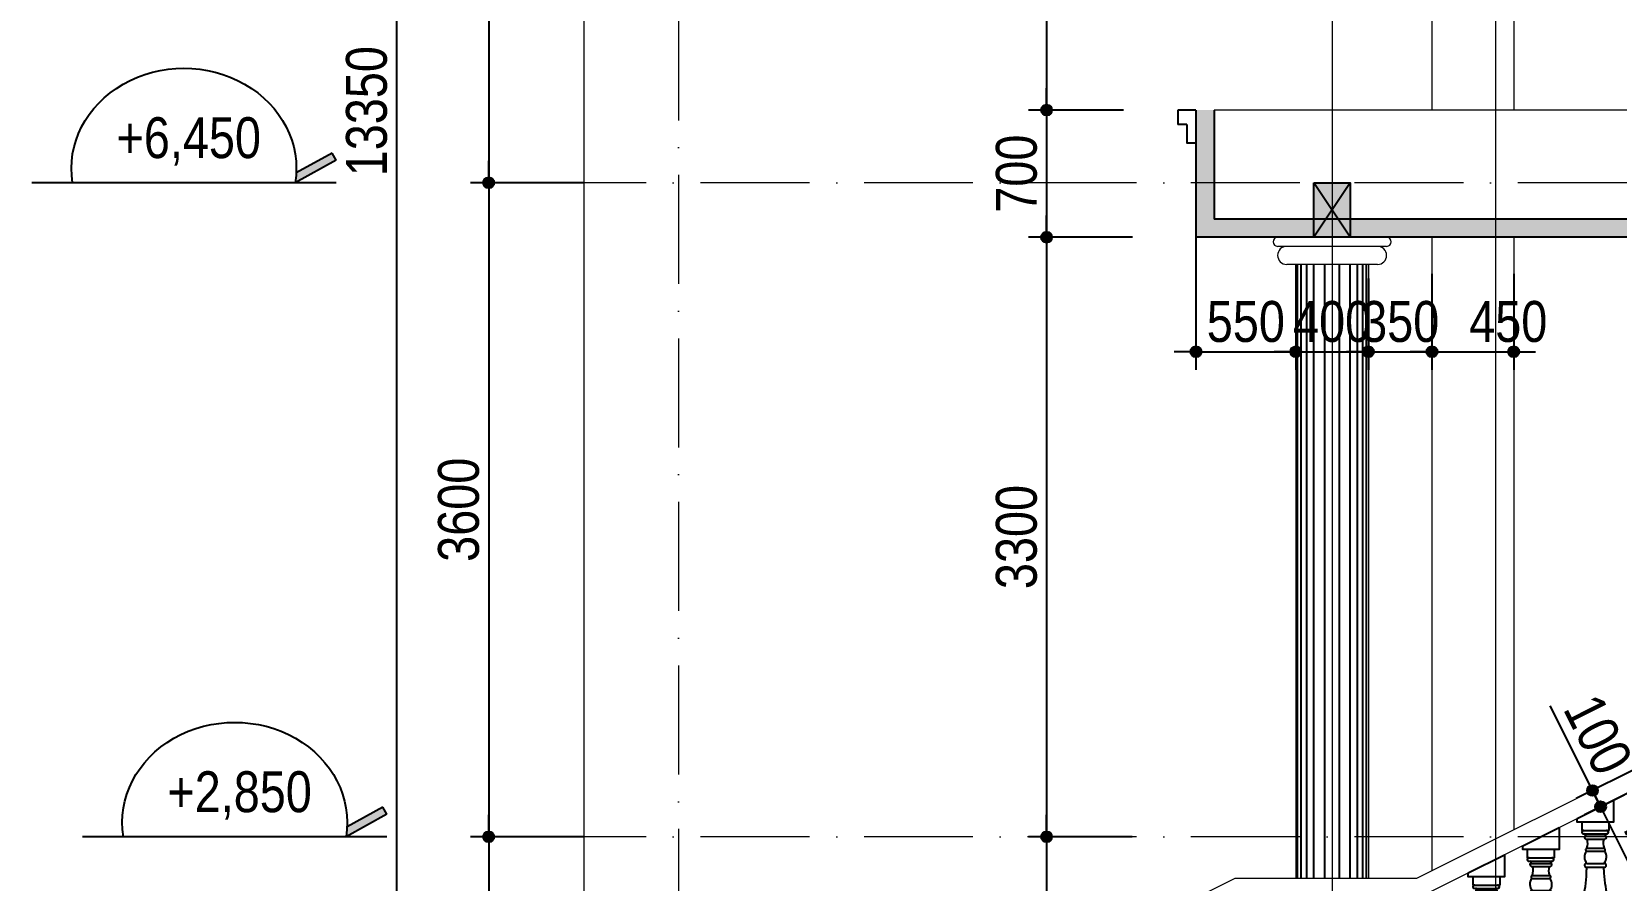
# Model space of a CAD drawing. Extents: x -79995 to 347433, y -157641 to 104789.
# Drawn here: x 65668 to 74394, y -91920 to -87249 of the extents above; entities that cross this region are included whole.
import ezdxf
from ezdxf.enums import TextEntityAlignment as Align

# ---------------------------------------------------------------- set-up
doc = ezdxf.new("R2010")
doc.units = 0
doc.linetypes.add('ACAD_ISO10W100', pattern=[18, 12, -3, 0, -3])
doc.layers.get('DEFPOINTS').update_dxf_attribs({"linetype": 'CONTINUOUS'})
for name, color, linetype in [('DIM', 1, 'CONTINUOUS'), ('HACTH', 8, 'CONTINUOUS'), ('HATCH', 8, 'CONTINUOUS'), ('TAGS', 60, 'CONTINUOUS'), ('TUONG', 131, 'CONTINUOUS')]:
    doc.layers.add(name, color=color, linetype=linetype)
doc.layers.add('NET-THAY', color=2, linetype='CONTINUOUS', lineweight=13)
doc.layers.add('TRUC', color=24, linetype='CONTINUOUS', lineweight=0)
doc.styles.add('HEL-CONDENSE', font='')
doc.styles.get("Standard").update_dxf_attribs({"font": '', "height": 25})
doc.styles.add('VNI-HELVE-CONDENSEN', font='')
doc.styles.get('HEL-CONDENSE').set_extended_font_data('VNI-Helve-Condense')
doc.styles.get('Standard').set_extended_font_data('VNI-Helve-Condense')
doc.styles.get('VNI-HELVE-CONDENSEN').set_extended_font_data('VNI-Helve-Condense')
doc.dimstyles.new('D100', dxfattribs={"dimtxt": 225, "dimasz": 1.2, "dimexe": 100, "dimexo": 0, "dimgap": 50, "dimtad": 1, "dimdec": 0, "dimzin": 13, "dimdsep": 46, "dimtxsty": 'HEL-CONDENSE', "dimblk": 'D50', "dimcen": 0, "dimclrd": 1, "dimclre": 1, "dimclrt": 7, "dimadec": 0, "dimazin": 0, "dimtfac": 1, "dimtdec": 0, "dimtmove": 0, "dimatfit": 3, "dimldrblk": 'D50', "dimfxl": 1, "dimtolj": 1, "dimtzin": 13, "dimarcsym": 0})
doc.dimstyles.get("Standard").update_dxf_attribs({"dimtxt": 0.18, "dimasz": 0.18, "dimexe": 0.18, "dimexo": 0.0625, "dimgap": 0.09, "dimtad": 0, "dimtih": 1, "dimtoh": 1, "dimdec": 4, "dimzin": 0, "dimdsep": 46, "dimtxsty": 'Standard', "dimcen": 0.09, "dimadec": 0, "dimazin": 0, "dimtfac": 1, "dimtdec": 4, "dimtofl": 0, "dimtmove": 0, "dimatfit": 3, "dimfxl": 1, "dimtolj": 1, "dimtzin": 0, "dimarcsym": 0})

# ---------------------------------------------------------------- blocks, each defined once
blk = doc.blocks.new('D50')
at = {"layer": 'DIM'}
blk.add_hatch(color=256, dxfattribs=at).paths.add_polyline_path([(25, 0, 1), (-25, 0, 1)])
blk.add_line((25, 0), (100, 0), dxfattribs=at)
blk.add_circle((0, 0), 25, dxfattribs=at)
blk = doc.blocks.new('*D1037')
at = {"layer": 'DEFPOINTS', "color": 0, "transparency": 16777216}
for p in [(68709, -84480.7), (68184.5, -88080.7), (68709, -88080.7)]:
    blk.add_point(p, dxfattribs=at)
at = {"layer": 'DIM', "color": 1, "lineweight": -2, "transparency": 16777216}
for p, q in [((68709, -84480.7), (68084.5, -84480.7)), ((68184.5, -84481.9), (68184.5, -88079.5)), ((68709, -88080.7), (68084.5, -88080.7))]:
    blk.add_line(p, q, dxfattribs=at)
at = {"layer": 'DIM', "color": 1, "lineweight": -2, "transparency": 16777216, "xscale": 1.199999999999999, "yscale": 1.199999999999999, "zscale": 1.199999999999999}
for p, rotation in [((68184.5, -84480.7), 90), ((68184.5, -88080.7), 270)]:
    blk.add_blockref('D50', p, dxfattribs=dict(at, rotation=rotation))
at = {"layer": 'DIM', "color": 7, "transparency": 16777216, "insert": (68019.6, -86280.7), "char_height": 225, "attachment_point": 5, "rotation": 90, "style": 'HEL-CONDENSE'}
blk.add_mtext('\\A1;3600', dxfattribs=at)
blk = doc.blocks.new('*D1038')
at = {"layer": 'DEFPOINTS', "color": 0, "transparency": 16777216}
for p in [(68709, -88080.7), (68184.5, -91680.7), (68709, -91680.7)]:
    blk.add_point(p, dxfattribs=at)
at = {"layer": 'DIM', "color": 1, "lineweight": -2, "transparency": 16777216}
for p, q in [((68709, -88080.7), (68084.5, -88080.7)), ((68184.5, -88081.9), (68184.5, -91679.5)), ((68709, -91680.7), (68084.5, -91680.7))]:
    blk.add_line(p, q, dxfattribs=at)
at = {"layer": 'DIM', "color": 1, "lineweight": -2, "transparency": 16777216, "xscale": 1.199999999999999, "yscale": 1.199999999999999, "zscale": 1.199999999999999}
for p, rotation in [((68184.5, -88080.7), 90), ((68184.5, -91680.7), 270)]:
    blk.add_blockref('D50', p, dxfattribs=dict(at, rotation=rotation))
at = {"layer": 'DIM', "color": 7, "transparency": 16777216, "insert": (68019.6, -89880.7), "char_height": 225, "attachment_point": 5, "rotation": 90, "style": 'HEL-CONDENSE'}
blk.add_mtext('\\A1;3600', dxfattribs=at)
blk = doc.blocks.new('*D1039')
at = {"layer": 'DEFPOINTS', "color": 0, "transparency": 16777216}
for p in [(68709, -91680.7), (68184.5, -94380.7), (68709, -94380.7)]:
    blk.add_point(p, dxfattribs=at)
at = {"layer": 'DIM', "color": 1, "lineweight": -2, "transparency": 16777216}
for p, q in [((68709, -91680.7), (68084.5, -91680.7)), ((68184.5, -91681.9), (68184.5, -94379.5)), ((68709, -94380.7), (68084.5, -94380.7))]:
    blk.add_line(p, q, dxfattribs=at)
at = {"layer": 'DIM', "color": 1, "lineweight": -2, "transparency": 16777216, "xscale": 1.199999999999999, "yscale": 1.199999999999999, "zscale": 1.199999999999999}
for p, rotation in [((68184.5, -91680.7), 90), ((68184.5, -94380.7), 270)]:
    blk.add_blockref('D50', p, dxfattribs=dict(at, rotation=rotation))
at = {"layer": 'DIM', "color": 7, "transparency": 16777216, "insert": (68019.6, -93030.7), "char_height": 225, "attachment_point": 5, "rotation": 90, "style": 'HEL-CONDENSE'}
blk.add_mtext('\\A1;2700', dxfattribs=at)
blk = doc.blocks.new('*D1041')
at = {"layer": 'DEFPOINTS', "color": 0, "transparency": 16777216}
for p in [(68084.5, -81180.7), (67677.6, -94530.7), (68084.5, -94530.7)]:
    blk.add_point(p, dxfattribs=at)
at = {"layer": 'DIM', "color": 1, "lineweight": -2, "transparency": 16777216}
for p, q in [((68084.5, -81180.7), (67577.6, -81180.7)), ((67677.6, -81181.9), (67677.6, -94529.5)), ((68084.5, -94530.7), (67577.6, -94530.7))]:
    blk.add_line(p, q, dxfattribs=at)
at = {"layer": 'DIM', "color": 1, "lineweight": -2, "transparency": 16777216, "xscale": 1.199999999999999, "yscale": 1.199999999999999, "zscale": 1.199999999999999}
for p, rotation in [((67677.6, -81180.7), 90), ((67677.6, -94530.7), 270)]:
    blk.add_blockref('D50', p, dxfattribs=dict(at, rotation=rotation))
at = {"layer": 'DIM', "color": 7, "transparency": 16777216, "insert": (67512.7, -87686.9), "char_height": 225, "attachment_point": 5, "rotation": 90, "style": 'HEL-CONDENSE'}
blk.add_mtext('\\A1;13350', dxfattribs=at)
blk = doc.blocks.new('CAODO')
at = {"layer": 'TAGS', "linetype": 'Continuous'}
h = blk.add_hatch(color=256, dxfattribs=at)
edge = h.paths.add_edge_path()
edge.add_line((-906.9, 181.5), (-931, 137.7))
edge.add_line((-931, 137.7), (-681, 0))
edge.add_ellipse((0, 87.1), major_axis=(688, 0), ratio=0.890858, start_angle=182.47792, end_angle=188.16658, ccw=False)
edge.add_line((-687.4, 60.6), (-906.9, 181.5))
for p, q in [((-931, 137.7), (-906.9, 181.5)), ((-931, 137.7), (-681, 0)), ((-906.9, 181.5), (-687.4, 60.6)), ((-931, 0), (931, 0))]:
    blk.add_line(p, q, dxfattribs=at)
blk.add_ellipse((0, 87.1), major_axis=(688, 0), ratio=0.890858, start_param=-0.142534, end_param=3.284126, dxfattribs=at)
at = {"layer": 'TAGS', "linetype": 'Continuous', "style": 'VNI-HELVE-CONDENSEN'}
blk.add_attdef('0.000', text='', height=250, dxfattribs=at).set_placement((0.2, 232.3), align=Align.MIDDLE_CENTER)
blk = doc.blocks.new('A$C08941D2B')
at = {"layer": 'HATCH', "ltscale": 100}
for p, q in [((247.5, 635.4), (247.5, 589.7)), ((397.5, 589.7), (397.5, 635.4)), ((247.5, 589.7), (258.4, 589.7)), ((382.8, 589.7), (397.5, 589.7)), ((269.8, 388.3), (269.8, 388.3)), ((269.8, 388.3), (269.8, 388.3)), ((273, 388.3), (273, 372.3)), ((368.1, 372.3), (368.1, 388.3)), ((375.1, 388.3), (375.1, 388.3)), ((269.4, 36.4), (269.4, 39.9)), ((374.5, 36.4), (374.5, 39.9))]:
    blk.add_line(p, q, dxfattribs=at)
at = {"layer": 'HATCH'}
for p, q in [((258.4, 589.7), (382, 589.7)), ((260.1, 570.7), (382.3, 570.7)), ((264, 558.6), (380.9, 558.6)), ((269.3, 542.1), (367.9, 542.1)), ((271.9, 476), (373, 476)), ((275.1, 492.2), (369.8, 492.2)), ((269.8, 388.3), (375.1, 388.3)), ((275.2, 408.6), (369.7, 408.6)), ((368.1, 372.3), (368.1, 372.3)), ((268.6, 144.4), (375.3, 144.4)), ((270.2, 174.4), (373.7, 174.4)), ((270.2, 160.6), (373.7, 160.6)), ((268.2, 25.8), (265.9, 25.8)), ((265.9, 6.8), (268.2, 6.8)), ((268.2, 25.8), (375.7, 25.8)), ((268.2, 6.8), (375.7, 6.8)), ((269.4, 39.9), (374.5, 39.9)), ((375.7, 25.8), (378, 25.8)), ((378, 6.8), (375.7, 6.8)), ((222.5, -7.2), (222.5, -126.4)), ((422.5, -7.2), (222.5, -7.2)), ((222.5, -126.4), (422.5, -26.4)), ((261.2, -7.2), (261.2, -3.7)), ((382.7, -6.4), (382.7, -3.7)), ((422.5, -26.4), (422.5, -7.2))]:
    blk.add_line(p, q, dxfattribs=at)
for points in [[(422.5, 756.2), (422.5, 635.4), (222.5, 635.4), (222.5, 635.4), (222.5, 656.2)], [(222.5, 656.2), (422.5, 756.2)]]:
    blk.add_lwpolyline(points, dxfattribs=at)
at = {"layer": 'HATCH', "ltscale": 100}
for centre, radius, start, end in [((256.9, 580.2), 9.61, 81.04063, 278.95937), ((263.1, 564.7), 6.11, 279.00745, 98.57104), ((273.1, 552.4), 11, 145.74499, 290.55759), ((200.8, 520), 79.3, 339.46604, 16.15651), ((444.1, 520), 79.3, 163.84349, 200.53396), ((371.8, 552.4), 11, 249.44241, 34.25501), ((381.9, 564.7), 6.11, 81.42896, 260.99255), ((384.3, 580.2), 9.61, 261.04063, 98.95937), ((315.3, 444.3), 53.7, 143.85623, 221.72464), ((277.7, 483.2), 9.34, 106.5212, 231.38032), ((367.2, 483.2), 9.34, 308.61968, 73.4788), ((328.5, 444), 54.8, 320.1915, 35.73744), ((-174.5, 351.6), 448, 344.17629, 2.65024), ((272.8, 398.3), 10.5, 76.61742, 253.45106), ((1019.5, 391.7), 651.6, 181.70441, 194.41868), ((372.1, 398.3), 10.5, 286.54894, 103.38258), ((295.8, 210.4), 43.7, 154.15261, 235.68676), ((349.1, 210.4), 43.7, 304.31324, 25.84739), ((288.8, 85.8), 49.9, 154.73284, 247.08631), ((-183.7, 419.1), 529.2, 323.87103, 328.73129), ((277.6, 151.7), 11.6, 129.86233, 218.70042), ((269.3, 167.5), 6.96, 277.58369, 82.41631), ((374.6, 167.5), 6.96, 97.58369, 262.41631), ((366.3, 151.7), 11.6, 321.29958, 50.13767), ((355.1, 85.8), 49.9, 292.91369, 25.26716), ((827.6, 419.1), 529.2, 211.26871, 216.12897), ((270.9, 30), 6.52, 103.49234, 219.78106), ((373, 30), 6.52, 320.21894, 76.50766)]:
    blk.add_arc(centre, radius, start, end, dxfattribs=at)
at = {"layer": 'HATCH'}
for centre, radius, start, end in [((267.1, 0), 6.92, 99.62604, 212.15859), ((265.2, 16.3), 9.96, 287.26116, 72.73884), ((378.7, 16.3), 9.96, 107.26116, 252.73884), ((376.9, 0), 6.92, 327.84141, 80.37396)]:
    blk.add_arc(centre, radius, start, end, dxfattribs=at)
blk = doc.blocks.new('*D1112')
at = {"layer": 'DEFPOINTS', "color": 0, "linetype": 'Continuous', "transparency": 16777216}
for p in [(71662.9, -84480.7), (71256.3, -87680.7), (71680.5, -87680.7)]:
    blk.add_point(p, dxfattribs=at)
at = {"layer": 'DIM', "color": 1, "linetype": 'Continuous', "lineweight": -2, "transparency": 16777216}
for p, q in [((71662.9, -84480.7), (71156.3, -84480.7)), ((71256.3, -84481.9), (71256.3, -87679.5)), ((71680.5, -87680.7), (71156.3, -87680.7))]:
    blk.add_line(p, q, dxfattribs=at)
at = {"layer": 'DIM', "color": 1, "linetype": 'Continuous', "lineweight": -2, "transparency": 16777216, "xscale": 1.199999999999999, "yscale": 1.199999999999999, "zscale": 1.199999999999999}
for p, rotation in [((71256.3, -84480.7), 90), ((71256.3, -87680.7), 270)]:
    blk.add_blockref('D50', p, dxfattribs=dict(at, rotation=rotation))
at = {"layer": 'DIM', "color": 7, "linetype": 'Continuous', "transparency": 16777216, "insert": (71091.4, -86080.7), "char_height": 225, "attachment_point": 5, "rotation": 90, "style": 'HEL-CONDENSE'}
blk.add_mtext('\\A1;3200', dxfattribs=at)
blk = doc.blocks.new('*D1113')
at = {"layer": 'DEFPOINTS', "color": 0, "linetype": 'Continuous', "transparency": 16777216}
for p in [(71680.5, -87680.7), (71256.3, -88380.7), (71730.5, -88380.7)]:
    blk.add_point(p, dxfattribs=at)
at = {"layer": 'DIM', "color": 1, "linetype": 'Continuous', "lineweight": -2, "transparency": 16777216}
for p, q in [((71680.5, -87680.7), (71156.3, -87680.7)), ((71256.3, -87681.9), (71256.3, -88379.5)), ((71730.5, -88380.7), (71156.3, -88380.7))]:
    blk.add_line(p, q, dxfattribs=at)
at = {"layer": 'DIM', "color": 1, "linetype": 'Continuous', "lineweight": -2, "transparency": 16777216, "xscale": 1.199999999999999, "yscale": 1.199999999999999, "zscale": 1.199999999999999}
for p, rotation in [((71256.3, -87680.7), 90), ((71256.3, -88380.7), 270)]:
    blk.add_blockref('D50', p, dxfattribs=dict(at, rotation=rotation))
at = {"layer": 'DIM', "color": 7, "linetype": 'Continuous', "transparency": 16777216, "insert": (71091.4, -88030.7), "char_height": 225, "attachment_point": 5, "rotation": 90, "style": 'HEL-CONDENSE'}
blk.add_mtext('\\A1;700', dxfattribs=at)
blk = doc.blocks.new('*D1114')
at = {"layer": 'DEFPOINTS', "color": 0, "linetype": 'Continuous', "transparency": 16777216}
for p in [(71730.5, -88380.7), (71256.3, -91680.7), (71728.4, -91680.7)]:
    blk.add_point(p, dxfattribs=at)
at = {"layer": 'DIM', "color": 1, "linetype": 'Continuous', "lineweight": -2, "transparency": 16777216}
for p, q in [((71730.5, -88380.7), (71156.3, -88380.7)), ((71256.3, -88381.9), (71256.3, -91679.5)), ((71728.4, -91680.7), (71156.3, -91680.7))]:
    blk.add_line(p, q, dxfattribs=at)
at = {"layer": 'DIM', "color": 1, "linetype": 'Continuous', "lineweight": -2, "transparency": 16777216, "xscale": 1.199999999999999, "yscale": 1.199999999999999, "zscale": 1.199999999999999}
for p, rotation in [((71256.3, -88380.7), 90), ((71256.3, -91680.7), 270)]:
    blk.add_blockref('D50', p, dxfattribs=dict(at, rotation=rotation))
at = {"layer": 'DIM', "color": 7, "linetype": 'Continuous', "transparency": 16777216, "insert": (71091.4, -90030.7), "char_height": 225, "attachment_point": 5, "rotation": 90, "style": 'HEL-CONDENSE'}
blk.add_mtext('\\A1;3300', dxfattribs=at)
blk = doc.blocks.new('*D1115')
at = {"layer": 'DEFPOINTS', "color": 0, "linetype": 'Continuous', "transparency": 16777216}
for p in [(71728.4, -91680.7), (71256.3, -94530.7), (71778.4, -94530.7)]:
    blk.add_point(p, dxfattribs=at)
at = {"layer": 'DIM', "color": 1, "linetype": 'Continuous', "lineweight": -2, "transparency": 16777216}
for p, q in [((71728.4, -91680.7), (71156.3, -91680.7)), ((71256.3, -91681.9), (71256.3, -94529.5)), ((71778.4, -94530.7), (71156.3, -94530.7))]:
    blk.add_line(p, q, dxfattribs=at)
at = {"layer": 'DIM', "color": 1, "linetype": 'Continuous', "lineweight": -2, "transparency": 16777216, "xscale": 1.199999999999999, "yscale": 1.199999999999999, "zscale": 1.199999999999999}
for p, rotation in [((71256.3, -91680.7), 90), ((71256.3, -94530.7), 270)]:
    blk.add_blockref('D50', p, dxfattribs=dict(at, rotation=rotation))
at = {"layer": 'DIM', "color": 7, "linetype": 'Continuous', "transparency": 16777216, "insert": (71091.4, -93105.7), "char_height": 225, "attachment_point": 5, "rotation": 90, "style": 'HEL-CONDENSE'}
blk.add_mtext('\\A1;2850', dxfattribs=at)
blk = doc.blocks.new('*D1308')
at = {"layer": 'DEFPOINTS', "color": 0, "linetype": 'Continuous', "transparency": 16777216}
for p in [(72078.8, -88380.7), (72628.8, -88530.7), (72628.8, -89010.8)]:
    blk.add_point(p, dxfattribs=at)
at = {"layer": 'DIM', "color": 1, "linetype": 'Continuous', "lineweight": -2, "transparency": 16777216}
for p, q in [((72078.8, -88380.7), (72078.8, -89110.8)), ((72628.8, -88530.7), (72628.8, -89110.8)), ((72080, -89010.8), (72627.6, -89010.8))]:
    blk.add_line(p, q, dxfattribs=at)
at = {"layer": 'DIM', "color": 1, "linetype": 'Continuous', "lineweight": -2, "transparency": 16777216, "xscale": 1.199999999999999, "yscale": 1.199999999999999, "zscale": 1.199999999999999, "rotation": 180}
blk.add_blockref('D50', (72078.8, -89010.8), dxfattribs=at)
at = {"layer": 'DIM', "color": 1, "linetype": 'Continuous', "lineweight": -2, "transparency": 16777216, "xscale": 1.199999999999999, "yscale": 1.199999999999999, "zscale": 1.199999999999999}
blk.add_blockref('D50', (72628.8, -89010.8), dxfattribs=at)
at = {"layer": 'DIM', "color": 7, "linetype": 'Continuous', "transparency": 16777216, "insert": (72353.8, -88845.9), "char_height": 225, "attachment_point": 5, "style": 'HEL-CONDENSE'}
blk.add_mtext('\\A1;550', dxfattribs=at)
blk = doc.blocks.new('*D1309')
at = {"layer": 'DEFPOINTS', "color": 0, "linetype": 'Continuous', "transparency": 16777216}
for p in [(72628.8, -88608), (73028.8, -88608), (73028.8, -89010.8)]:
    blk.add_point(p, dxfattribs=at)
at = {"layer": 'DIM', "color": 1, "linetype": 'Continuous', "lineweight": -2, "transparency": 16777216}
for p, q in [((72628.8, -88608), (72628.8, -89110.8)), ((73028.8, -88608), (73028.8, -89110.8)), ((72630, -89010.8), (73027.6, -89010.8))]:
    blk.add_line(p, q, dxfattribs=at)
at = {"layer": 'DIM', "color": 1, "linetype": 'Continuous', "lineweight": -2, "transparency": 16777216, "xscale": 1.199999999999999, "yscale": 1.199999999999999, "zscale": 1.199999999999999, "rotation": 180}
blk.add_blockref('D50', (72628.8, -89010.8), dxfattribs=at)
at = {"layer": 'DIM', "color": 1, "linetype": 'Continuous', "lineweight": -2, "transparency": 16777216, "xscale": 1.199999999999999, "yscale": 1.199999999999999, "zscale": 1.199999999999999}
blk.add_blockref('D50', (73028.8, -89010.8), dxfattribs=at)
at = {"layer": 'DIM', "color": 7, "linetype": 'Continuous', "transparency": 16777216, "insert": (72828.8, -88845.9), "char_height": 225, "attachment_point": 5, "style": 'HEL-CONDENSE'}
blk.add_mtext('\\A1;400', dxfattribs=at)
blk = doc.blocks.new('*D1310')
at = {"layer": 'DEFPOINTS', "color": 0, "linetype": 'Continuous', "transparency": 16777216}
for p in [(73028.8, -88608), (73378.8, -88608), (73378.8, -89010.8)]:
    blk.add_point(p, dxfattribs=at)
at = {"layer": 'DIM', "color": 1, "linetype": 'Continuous', "lineweight": -2, "transparency": 16777216}
for p, q in [((73028.8, -88608), (73028.8, -89110.8)), ((73378.8, -88608), (73378.8, -89110.8)), ((73030, -89010.8), (73377.6, -89010.8))]:
    blk.add_line(p, q, dxfattribs=at)
at = {"layer": 'DIM', "color": 1, "linetype": 'Continuous', "lineweight": -2, "transparency": 16777216, "xscale": 1.199999999999999, "yscale": 1.199999999999999, "zscale": 1.199999999999999, "rotation": 180}
blk.add_blockref('D50', (73028.8, -89010.8), dxfattribs=at)
at = {"layer": 'DIM', "color": 1, "linetype": 'Continuous', "lineweight": -2, "transparency": 16777216, "xscale": 1.199999999999999, "yscale": 1.199999999999999, "zscale": 1.199999999999999}
blk.add_blockref('D50', (73378.8, -89010.8), dxfattribs=at)
at = {"layer": 'DIM', "color": 7, "linetype": 'Continuous', "transparency": 16777216, "insert": (73203.8, -88845.9), "char_height": 225, "attachment_point": 5, "style": 'HEL-CONDENSE'}
blk.add_mtext('\\A1;350', dxfattribs=at)
blk = doc.blocks.new('*D1311')
at = {"layer": 'DEFPOINTS', "color": 0, "linetype": 'Continuous', "transparency": 16777216}
for p in [(73378.8, -88582.6), (73828.8, -88582.6), (73828.8, -89010.8)]:
    blk.add_point(p, dxfattribs=at)
at = {"layer": 'DIM', "color": 1, "linetype": 'Continuous', "lineweight": -2, "transparency": 16777216}
for p, q in [((73378.8, -88582.6), (73378.8, -89110.8)), ((73828.8, -88582.6), (73828.8, -89110.8)), ((73380, -89010.8), (73827.6, -89010.8))]:
    blk.add_line(p, q, dxfattribs=at)
at = {"layer": 'DIM', "color": 1, "linetype": 'Continuous', "lineweight": -2, "transparency": 16777216, "xscale": 1.199999999999999, "yscale": 1.199999999999999, "zscale": 1.199999999999999, "rotation": 180}
blk.add_blockref('D50', (73378.8, -89010.8), dxfattribs=at)
at = {"layer": 'DIM', "color": 1, "linetype": 'Continuous', "lineweight": -2, "transparency": 16777216, "xscale": 1.199999999999999, "yscale": 1.199999999999999, "zscale": 1.199999999999999}
blk.add_blockref('D50', (73828.8, -89010.8), dxfattribs=at)
at = {"layer": 'DIM', "color": 7, "linetype": 'Continuous', "transparency": 16777216, "insert": (73798.8, -88845.9), "char_height": 225, "attachment_point": 5, "style": 'HEL-CONDENSE'}
blk.add_mtext('\\A1;450', dxfattribs=at)
blk = doc.blocks.new('*D1327')
at = {"layer": 'DEFPOINTS', "color": 0, "transparency": 16777216}
for p in [(74307.3, -91515.2), (74436.2, -91450.8), (74749.2, -92076.9)]:
    blk.add_point(p, dxfattribs=at)
at = {"layer": 'DIM', "color": 1, "lineweight": -2, "transparency": 16777216}
for p, q in [((74436.2, -91450.8), (74217.9, -91559.9)), ((74619.8, -92140.3), (74307.8, -91516.3)), ((74749.2, -92076.9), (74530.9, -92186))]:
    blk.add_line(p, q, dxfattribs=at)
at = {"layer": 'DIM', "color": 1, "lineweight": -2, "transparency": 16777216, "xscale": 1.199999999999999, "yscale": 1.199999999999999, "zscale": 1.199999999999999}
for p, rotation in [((74307.3, -91515.2), 116.5650511770578), ((74620.3, -92141.3), 296.5650511770578)]:
    blk.add_blockref('D50', p, dxfattribs=dict(at, rotation=rotation))
at = {"layer": 'DIM', "color": 7, "transparency": 16777216, "insert": (74611.3, -91754.5), "char_height": 225, "attachment_point": 5, "rotation": 296.56505, "style": 'HEL-CONDENSE'}
blk.add_mtext('\\A1;700', dxfattribs=at)
blk = doc.blocks.new('*D1328')
at = {"layer": 'DEFPOINTS', "color": 0, "transparency": 16777216}
for p in [(74534, -91290.1), (74262.6, -91425.8), (74578.8, -91379.5)]:
    blk.add_point(p, dxfattribs=at)
at = {"layer": 'DIM', "color": 1, "lineweight": -2, "transparency": 16777216}
for p, q in [((74262, -91424.7), (74029.8, -90960.1)), ((74534, -91290.1), (74173.1, -91470.5)), ((74578.8, -91379.5), (74217.9, -91559.9)), ((74307.3, -91515.2), (74262.6, -91425.8)), ((74307.8, -91516.3), (74308.4, -91517.4))]:
    blk.add_line(p, q, dxfattribs=at)
at = {"layer": 'DIM', "color": 1, "lineweight": -2, "transparency": 16777216, "xscale": 1.199999999999999, "yscale": 1.199999999999999, "zscale": 1.199999999999999}
for p, rotation in [((74262.6, -91425.8), 296.5650511771973), ((74307.3, -91515.2), 116.5650511771973)]:
    blk.add_blockref('D50', p, dxfattribs=dict(at, rotation=rotation))
at = {"layer": 'DIM', "color": 7, "transparency": 16777216, "insert": (74293.1, -91118.1), "char_height": 225, "attachment_point": 5, "rotation": 296.56505, "style": 'HEL-CONDENSE'}
blk.add_mtext('\\A1;100', dxfattribs=at)

msp = doc.modelspace()

# ---------------------------------------------------------------- hatches: boundary and pattern name
at = {"layer": 'TUONG'}
h = msp.add_hatch(color=4, dxfattribs=at)
h.paths.add_polyline_path([(77628.751, -88280.733), (75728.751, -88280.733), (75728.751, -88380.733), (77628.751, -88380.733)])
h.paths.add_polyline_path([(75728.751, -88280.733), (73728.751, -88280.733), (73728.751, -88380.733), (75728.751, -88380.733)])
h.paths.add_polyline_path([(73728.751, -88280.733), (72828.751, -88280.733), (72828.751, -88380.733), (73728.751, -88380.733)])
h.paths.add_polyline_path([(72828.751, -88280.733), (72178.751, -88280.733), (72178.751, -88180.733), (72078.751, -88180.733), (72078.751, -88380.733), (72828.751, -88380.733)])
h.paths.add_polyline_path([(72178.751, -88080.733), (72078.751, -88080.733), (72078.751, -88180.733), (72178.751, -88180.733)])
h.paths.add_polyline_path([(72178.751, -87680.733), (72078.751, -87680.733), (72078.751, -88080.733), (72178.751, -88080.733)])

# ---------------------------------------------------------------- linework, layer by layer
at = {"layer": 'HATCH'}
for p, q in [((72638.751, -91910.733), (72638.751, -88530.733)), ((72658.751, -91910.733), (72658.751, -88530.733)), ((72688.751, -91910.733), (72688.751, -88530.733)), ((72728.751, -91910.733), (72728.751, -88530.733)), ((72788.751, -91910.733), (72788.751, -88530.733)), ((72868.751, -91910.733), (72868.751, -88530.733)), ((72928.751, -91910.733), (72928.751, -88530.733)), ((72968.751, -91910.733), (72968.751, -88530.733)), ((72998.751, -91910.733), (72998.751, -88530.733)), ((73018.751, -91910.733), (73018.751, -88530.733))]:
    msp.add_line(p, q, dxfattribs=at)
at = {"layer": 'NET-THAY'}
for p, q in [((73378.751, -84480.733), (73378.751, -87680.733)), ((73828.751, -84480.733), (73828.751, -87680.733)), ((73378.751, -88380.733), (73378.751, -91867.699)), ((73828.751, -88380.733), (73828.751, -91642.699)), ((72628.751, -88530.733), (72628.751, -91910.733)), ((73028.751, -88530.733), (73028.751, -91910.733)), ((75633.752, -90740.199), (73292.683, -91910.733)), ((75716.29, -90810.733), (73316.29, -92010.733)), ((72292.683, -91910.733), (69228.751, -93442.699)), ((73292.683, -91910.733), (72292.683, -91910.733))]:
    msp.add_line(p, q, dxfattribs=at)
for points in [[(77428.751, -87680.733), (72178.751, -87680.733)], [(73128.751, -88430.733), (72528.751, -88430.733)], [(73078.751, -88530.733), (72578.751, -88530.733)]]:
    msp.add_lwpolyline(points, dxfattribs=at)
for centre, radius, start, end in [((72528.751, -88405.733), 25, 90, 270), ((73128.751, -88405.733), 25, 270, 90), ((72578.751, -88480.733), 50, 90, 270), ((73078.751, -88480.733), 50, 270, 90)]:
    msp.add_arc(centre, radius, start, end, dxfattribs=at)
at = {"layer": 'TRUC', "linetype": 'ACAD_ISO10W100', "ltscale": 50}
for p, q in [((69228.751, -80836.552), (69228.751, -95088.924)), ((89753.351, -88080.733), (68709.007, -88080.733)), ((89753.351, -91680.733), (68709.007, -91680.733))]:
    msp.add_line(p, q, dxfattribs=at)
at = {"layer": 'TRUC', "linetype": 'ACAD_ISO10W100', "ltscale": 0.2}
msp.add_lwpolyline([(89753.351, -80836.552), (68709.007, -80836.552), (68709.007, -95088.924), (89753.351, -95088.924)], close=True, dxfattribs=at)
for points in [[(72828.751, -80836.552), (72828.751, -95088.924)], [(73728.751, -80836.552), (73728.751, -95088.924)]]:
    msp.add_lwpolyline(points, dxfattribs=at)
at = {"layer": 'TUONG', "color": 4}
for p, q in [((71978.751, -87680.733), (71978.751, -87760.733)), ((72078.751, -87680.733), (72078.751, -88380.733)), ((72178.751, -87680.733), (72178.751, -88280.733)), ((72928.751, -88380.733), (72728.751, -88080.733)), ((72928.751, -88080.733), (72728.751, -88380.733)), ((72928.751, -88180.733), (72928.751, -88380.733))]:
    msp.add_line(p, q, dxfattribs=at)
for points in [[(71978.751, -87680.733), (71978.751, -87760.733)], [(72078.751, -87680.733), (71978.751, -87680.733)], [(72028.751, -87760.733), (71978.751, -87760.733)], [(72028.751, -87760.733), (72028.751, -87860.733), (72078.751, -87860.733)], [(77628.751, -88280.733), (72178.751, -88280.733)], [(77628.751, -88380.733), (72078.751, -88380.733)]]:
    msp.add_lwpolyline(points, dxfattribs=at)
at = {"layer": 'TUONG', "color": 14}
msp.add_lwpolyline([(72728.751, -88080.733), (72928.751, -88080.733), (72928.751, -88380.733), (72728.751, -88380.733)], close=True, dxfattribs=at)
at = {"layer": 'TUONG'}
msp.add_trace([(72728.751, -88380.733), (72928.751, -88380.733), (72728.751, -88080.733), (72928.751, -88080.733)], dxfattribs=at)

# ---------------------------------------------------------------- block references
at = {"layer": 'HACTH'}
for p in [(73956.296, -92235.743), (73656.296, -92385.743), (73356.296, -92535.743)]:
    msp.add_blockref('A$C08941D2B', p, dxfattribs=at)
at = {"layer": 'TAGS', "linetype": 'Continuous'}
ref = msp.add_blockref('CAODO', (66505.84, -88080.733), dxfattribs=dict(at, xscale=-0.9000000001396984, yscale=0.9000000001396984, zscale=0.9))
ref.add_attrib('0.000', '+6,450', dxfattribs={"color": 7, "linetype": 'Continuous', "height": 225, "style": 'VNI-HELVE-CONDENSEN'}).set_placement((66532.672, -87832.635), align=Align.MIDDLE_CENTER)
ref = msp.add_blockref('CAODO', (66785.84, -91680.733), dxfattribs=dict(at, xscale=-0.9000000001396984, yscale=0.9000000001396984, zscale=0.9))
ref.add_attrib('0.000', '+2,850', dxfattribs={"color": 7, "linetype": 'Continuous', "height": 225, "style": 'VNI-HELVE-CONDENSEN'}).set_placement((66812.672, -91432.635), align=Align.MIDDLE_CENTER)

# ---------------------------------------------------------------- dimensions: what is measured, and where the dimension line sits
at = {"layer": 'DIM'}
dim = msp.add_linear_dim(base=(67677.564, -94530.733), p1=(68084.53, -81180.733), p2=(68084.53, -94530.733), angle=90, dimstyle='Standard', override={"dimtxt": 225, "dimasz": 1.2, "dimexe": 100, "dimexo": 0, "dimgap": 50, "dimtad": 1, "dimtih": 0, "dimtoh": 0, "dimdec": 2, "dimzin": 13, "dimtxsty": 'HEL-CONDENSE', "dimblk": 'D50', "dimcen": 0, "dimclrd": 1, "dimclre": 1, "dimclrt": 7, "dimtdec": 2, "dimtofl": 1, "dimldrblk": 'D50', "dimtzin": 13}, dxfattribs=at)
dim.commit()
dim.dimension.update_dxf_attribs({"geometry": '*D1041', "text_midpoint": (67677.564, -87686.881), "dimtype": 160})
for base, p1, p2, picture, middle in [((68184.53, -88080.733), (68709.007, -84480.733), (68709.007, -88080.733), '*D1037', (68019.63, -86280.733)), ((68184.53, -91680.733), (68709.007, -88080.733), (68709.007, -91680.733), '*D1038', (68019.63, -89880.733)), ((68184.53, -94380.733), (68709.007, -91680.733), (68709.007, -94380.733), '*D1039', (68019.63, -93030.733))]:
    dim = msp.add_linear_dim(base=base, p1=p1, p2=p2, angle=90, dimstyle='Standard', override={"dimtxt": 225, "dimasz": 1.2, "dimexe": 100, "dimexo": 0, "dimgap": 50, "dimtad": 1, "dimtih": 0, "dimtoh": 0, "dimdec": 2, "dimzin": 13, "dimtxsty": 'HEL-CONDENSE', "dimblk": 'D50', "dimcen": 0, "dimclrd": 1, "dimclre": 1, "dimclrt": 7, "dimtdec": 2, "dimtofl": 1, "dimtmove": 1, "dimldrblk": 'D50', "dimtzin": 13}, dxfattribs=at)
    dim.commit()
    dim.dimension.update_dxf_attribs({"geometry": picture, "text_midpoint": middle})
at = {"layer": 'DIM', "linetype": 'Continuous'}
for base, p1, p2, picture, middle in [((71256.268, -87680.733), (71662.867, -84480.733), (71680.509, -87680.733), '*D1112', (71091.368, -86080.733)), ((71256.268, -88380.733), (71680.509, -87680.733), (71730.509, -88380.733), '*D1113', (71091.368, -88030.733)), ((71256.268, -91680.733), (71730.509, -88380.733), (71728.424, -91680.733), '*D1114', (71091.368, -90030.733)), ((71256.268, -94530.733), (71728.424, -91680.733), (71778.416, -94530.733), '*D1115', (71091.368, -93105.733))]:
    dim = msp.add_linear_dim(base=base, p1=p1, p2=p2, angle=90, dimstyle='D100', override={"dimtmove": 1}, dxfattribs=at)
    dim.commit()
    dim.dimension.update_dxf_attribs({"geometry": picture, "text_midpoint": middle})
dim = msp.add_linear_dim(base=(72628.751, -89010.756), p1=(72078.751, -88380.733), p2=(72628.751, -88530.733), dimstyle='D100', dxfattribs=at)
dim.commit()
dim.dimension.update_dxf_attribs({"geometry": '*D1308', "text_midpoint": (72353.751, -88845.856)})
for base, p1, p2, picture, middle in [((73028.751, -89010.756), (72628.751, -88608.042), (73028.751, -88608.042), '*D1309', (72828.751, -89010.756)), ((73378.751, -89010.756), (73028.751, -88608.042), (73378.751, -88608.042), '*D1310', (73203.751, -89010.756)), ((73828.751, -89010.756), (73378.751, -88582.555), (73828.751, -88582.555), '*D1311', (73798.751, -89010.756))]:
    dim = msp.add_linear_dim(base=base, p1=p1, p2=p2, dimstyle='D100', dxfattribs=at)
    dim.commit()
    dim.dimension.update_dxf_attribs({"geometry": picture, "text_midpoint": middle, "dimtype": 160})
at = {"layer": 'DIM'}
for p1, p2, distance, picture, middle in [((74578.751, -91379.503), (74534.03, -91290.06), 303.492, '*D1328', (74293.123, -91118.148)), ((74749.209, -92076.898), (74436.159, -91450.799), 144.07, '*D1327', (74611.315, -91754.533))]:
    dim = msp.add_aligned_dim(p1=p1, p2=p2, distance=distance, dimstyle='D100', dxfattribs=at)
    dim.commit()
    dim.dimension.update_dxf_attribs({"geometry": picture, "text_midpoint": middle})

doc.saveas('drawing.dxf')
